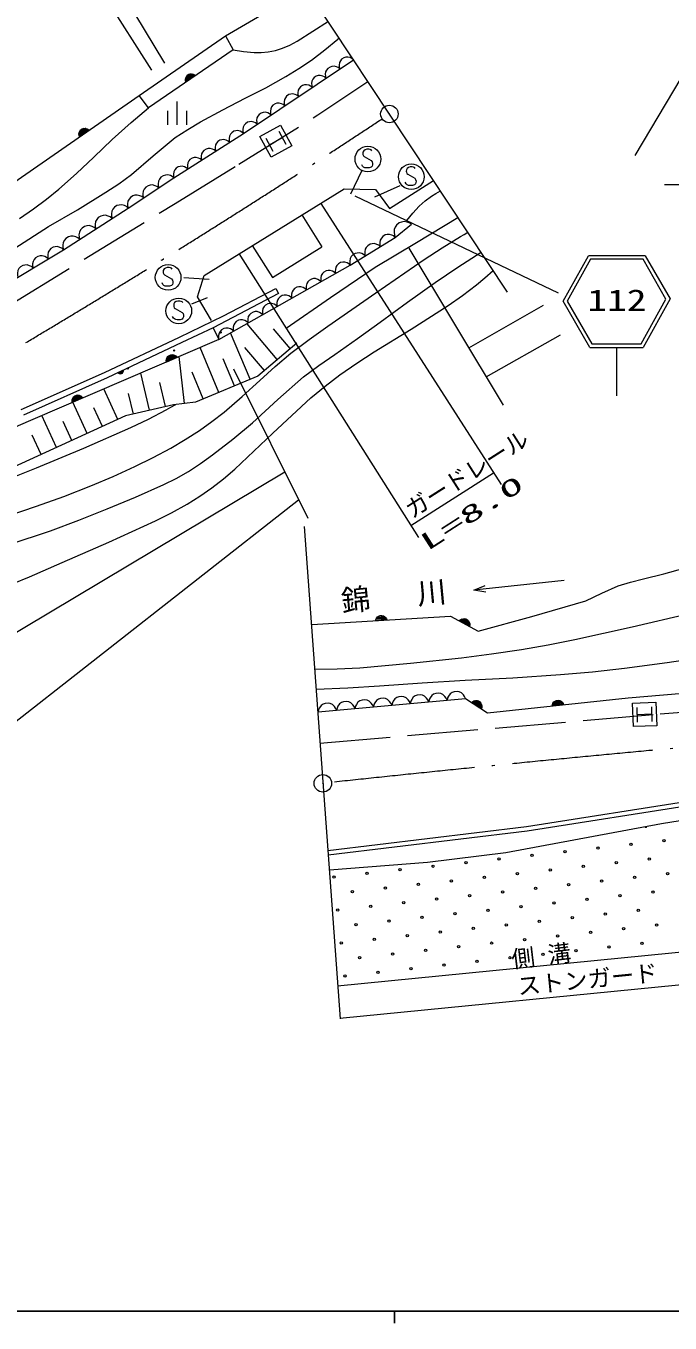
# Model space of a CAD drawing. Units: millimetres, scale not verified. Extents: x 65164 to 705164, y -267 to 359733.
# Drawn here: x 361766 to 416654, y 183733 to 294359 of the extents above; entities that cross this region are included whole.
import ezdxf
from ezdxf.enums import TextEntityAlignment as Align

# ---------------------------------------------------------------- set-up
doc = ezdxf.new("R2010")
doc.units = ezdxf.units.MM
doc.header["$LTSCALE"] = 1000
doc.linetypes.add('DASHED', pattern=[7.5, 6, -1.5])
doc.linetypes.add('LONG_DASHED_DOTTED', pattern=[15.25, 12, -1.5, 0.25, -1.5])
for name, color, linetype, lineweight in [('M-TTL-BAND', 7, 'Continuous', 25), ('S-BGD', 7, 'Continuous', 13), ('S-BGD-CRST', 4, 'Continuous', 13), ('S-BGD-HTXT', 6, 'Continuous', 13), ('S-BMK', 2, 'LONG_DASHED_DOTTED', 13)]:
    doc.layers.add(name, color=color, linetype=linetype, lineweight=lineweight)
doc.styles.add('ＭＳ ゴシック', font='')
doc.styles.get('ＭＳ ゴシック').set_extended_font_data('MS Gothic')

# ---------------------------------------------------------------- blocks, each defined once
blk = doc.blocks.new('BUHIN1')
at = {"color": 7, "linetype": 'Continuous', "lineweight": 13}
blk.add_lwpolyline([(785, 72), (710, 247), (602, 391), (433, 550), (252, 629), (62, 671), (-182, 649), (-361, 573), (-525, 463), (-663, 276), (-739, 115), (-785, -72)], dxfattribs=at)
blk = doc.blocks.new('BUHIN36')
at = {"color": 7, "linetype": 'Continuous', "lineweight": 13}
for p, q in [((364, 292), (-463, -63)), ((-461, -130), (412, 245)), ((-453, 10), (303, 334)), ((237, 374), (-432, 87)), ((-401, 168), (155, 407)), ((22, 418), (-320, 271))]:
    blk.add_line(p, q, dxfattribs=at)
blk.add_lwpolyline([(-459, -197), (-468, -76), (-454, 36), (-408, 176), (-330, 275), (-237, 355), (-95, 417), (28, 428), (153, 417), (286, 354), (380, 288), (459, 197)], close=True, dxfattribs=at)
blk = doc.blocks.new('BUHIN49')
at = {"color": 7, "linetype": 'Continuous', "lineweight": 13}
for p, q in [((-446, -81), (230, 388)), ((298, 359), (-441, -154)), ((157, 413), (-440, -1)), ((-427, 84), (70, 429)), ((-426, -219), (355, 322)), ((-62, 414), (-368, 201))]:
    blk.add_line(p, q, dxfattribs=at)
blk.add_lwpolyline([(-411, -285), (-443, -168), (-452, -55), (-434, 91), (-378, 203), (-303, 301), (-176, 389), (-58, 425), (67, 439), (210, 404), (314, 358), (411, 285)], close=True, dxfattribs=at)
blk = doc.blocks.new('BUHIN84')
at = {"color": 2, "linetype": 'Continuous', "lineweight": 13}
for radius in [746, 22.5]:
    blk.add_circle((0, 0), radius, dxfattribs=at)
blk = doc.blocks.new('BUHIN91')
at = {"color": 7, "linetype": 'Continuous', "lineweight": 13}
blk.add_lwpolyline([(622, 352), (494, 468), (351, 548), (152, 616), (-27, 613), (-199, 577), (-392, 468), (-512, 339), (-606, 187), (-650, -19), (-653, -181), (-622, -352)], dxfattribs=at)
blk = doc.blocks.new('BUHIN92')
at = {"color": 7, "linetype": 'Continuous', "lineweight": 13}
blk.add_lwpolyline([(640, 396), (501, 513), (347, 590), (135, 654), (-53, 644), (-233, 599), (-431, 476), (-552, 335), (-645, 171), (-683, -47), (-679, -217), (-640, -396)], dxfattribs=at)
blk = doc.blocks.new('BUHIN119')
at = {"color": 7, "linetype": 'Continuous', "lineweight": 13}
blk.add_lwpolyline([(647, 391), (509, 510), (355, 590), (143, 656), (-47, 647), (-228, 604), (-429, 483), (-551, 343), (-647, 179), (-687, -40), (-685, -211), (-647, -391)], dxfattribs=at)
blk = doc.blocks.new('BUHIN120')
at = {"color": 7, "linetype": 'Continuous', "lineweight": 13}
blk.add_lwpolyline([(690, 444), (536, 570), (367, 651), (134, 716), (-71, 701), (-266, 649), (-480, 511), (-609, 355), (-708, 174), (-744, -64), (-737, -250), (-690, -444)], dxfattribs=at)
blk = doc.blocks.new('BUHIN121')
at = {"color": 7, "linetype": 'Continuous', "lineweight": 13}
blk.add_lwpolyline([(650, 428), (503, 545), (342, 621), (121, 680), (-74, 664), (-259, 613), (-460, 480), (-581, 331), (-673, 158), (-705, -68), (-697, -244), (-650, -428)], dxfattribs=at)
blk = doc.blocks.new('BUHIN122')
at = {"color": 7, "linetype": 'Continuous', "lineweight": 13}
blk.add_lwpolyline([(592, 380), (460, 488), (315, 557), (116, 614), (-60, 601), (-227, 556), (-411, 439), (-522, 305), (-606, 150), (-638, -54), (-632, -213), (-592, -380)], dxfattribs=at)
blk = doc.blocks.new('BUHIN123')
at = {"color": 7, "linetype": 'Continuous', "lineweight": 13}
blk.add_lwpolyline([(586, 393), (452, 498), (305, 565), (104, 617), (-72, 601), (-239, 553), (-421, 431), (-529, 295), (-611, 138), (-639, -67), (-629, -227), (-586, -393)], dxfattribs=at)
blk = doc.blocks.new('BUHIN11')
at = {"color": 7, "linetype": 'Continuous', "lineweight": 13}
for p, q in [((-800, 205), (-800, -995)), ((0, 1000), (0, -1000)), ((800, 205), (800, -995))]:
    blk.add_line(p, q, dxfattribs=at)
blk = doc.blocks.new('BUHIN137')
at = {"color": 7, "linetype": 'Continuous', "lineweight": 13}
blk.add_lwpolyline([(341, 710), (280, 776), (198, 814), (82, 836), (-88, 836), (-231, 798), (-352, 715), (-424, 594), (-429, 468), (-424, 385), (-380, 275), (-302, 214), (297, -132), (363, -231), (407, -368), (396, -500), (358, -605), (280, -704), (110, -754), (-143, -754), (-253, -737), (-358, -688), (-446, -605), (-522, -478)], dxfattribs=at)
blk.add_circle((0, 0), 1094, dxfattribs=at)

msp = doc.modelspace()

# ---------------------------------------------------------------- linework, layer by layer
at = {"layer": 'M-TTL-BAND'}
for p, q in [((65164, 184733), (604164, 184733)), ((393164, 184733), (393164, 183733))]:
    msp.add_line(p, q, dxfattribs=at)
at = {"layer": 'S-BGD'}
for p, q in [((378769, 293508), (385658, 297552)), ((371405, 288434), (378769, 293508)), ((378769, 293508), (379417, 292326)), ((379417, 292326), (372206, 287365)), ((380301, 285198), (389675, 291482)), ((375366, 289766), (376043, 290232)), ((376112, 290203), (375370, 289693)), ((375971, 290258), (375371, 289846)), ((375385, 289931), (375884, 290274)), ((375385, 289628), (376168, 290166)), ((375752, 290259), (375445, 290048)), ((352708, 275460), (371405, 288434)), ((372206, 287365), (371405, 288434)), ((374380, 281399), (380301, 285198)), ((382216, 284778), (382817, 283682)), ((382516, 284230), (383612, 284832)), ((383311, 285380), (383913, 284284)), ((370478, 278832), (374380, 281399)), ((390390, 282029), (389422, 280020)), ((392757, 278803), (396491, 281185)), ((376954, 273073), (388873, 280480)), ((388873, 280480), (391555, 280419)), ((391506, 279797), (393664, 280764)), ((391555, 280419), (392757, 278803)), ((364957, 275277), (370478, 278832)), ((389794, 279871), (407133, 271611)), ((385279, 278246), (386988, 275517)), ((393242, 276327), (394617, 277452)), ((381055, 275621), (382764, 272893)), ((382764, 272893), (386988, 275517)), ((389405, 273953), (393242, 276327)), ((357193, 270587), (364957, 275277)), ((407549, 270879), (409701, 274756)), ((409878, 274456), (407893, 270882)), ((414525, 274756), (409701, 274756)), ((414352, 274456), (409878, 274456)), ((416308, 271071), (414352, 274456)), ((414525, 274756), (416652, 271074)), ((378210, 267620), (389405, 273953)), ((377367, 272727), (375209, 272876)), ((376375, 271244), (376954, 273073)), ((377218, 271165), (375878, 270644)), ((377564, 269232), (376375, 271244)), ((383298, 271538), (377723, 268613)), ((378594, 269634), (383066, 271980)), ((383066, 271980), (383298, 271538)), ((414182, 267243), (416308, 271071)), ((416652, 271074), (414358, 266943)), ((409823, 266943), (407549, 270879)), ((407893, 270882), (409997, 267243)), ((374843, 267814), (378594, 269634)), ((383186, 265901), (380609, 268951)), ((368463, 264804), (374843, 267814)), ((377723, 268613), (375059, 267363)), ((377723, 268613), (378210, 267620)), ((380862, 264220), (379209, 268174)), ((384293, 266836), (382857, 268535)), ((378210, 267620), (362143, 260720)), ((375059, 267363), (368672, 264349)), ((378204, 263109), (376606, 266931)), ((382080, 264965), (380422, 266927)), ((384846, 267304), (381526, 264498)), ((409823, 266943), (414358, 266943)), ((409997, 267243), (414182, 267243)), ((412091, 266943), (412091, 262820)), ((375274, 262167), (374809, 266160)), ((379533, 263664), (378571, 265966)), ((361348, 261637), (368463, 264804)), ((370056, 264975), (369627, 264770)), ((369652, 264747), (370058, 264941)), ((370055, 264905), (369684, 264728)), ((369717, 264709), (370046, 264866)), ((370032, 264825), (369759, 264695)), ((369826, 264692), (369994, 264772)), ((372289, 261578), (371545, 264758)), ((376875, 262553), (375919, 264839)), ((381526, 264498), (376210, 262276)), ((368672, 264349), (361547, 261178)), ((369587, 260801), (368397, 263406)), ((373654, 261898), (373173, 263951)), ((366973, 259607), (365756, 262272)), ((370923, 261259), (370511, 263021)), ((376210, 262276), (374337, 262058)), ((370241, 261099), (357168, 255129)), ((364358, 258413), (363114, 261137)), ((368280, 260204), (367558, 261785)), ((374337, 262058), (370241, 261099)), ((362143, 260720), (352631, 256572)), ((365665, 259010), (364927, 260627)), ((363051, 257816), (362297, 259467)), ((407629, 247065), (399945, 246247)), ((386126, 243301), (397957, 244011)), ((391563, 243690), (392512, 243747)), ((392483, 243808), (391584, 243754)), ((391618, 243818), (392439, 243868)), ((392391, 243927), (391664, 243884)), ((391720, 243950), (392324, 243986)), ((392203, 244041), (391832, 244019)), ((397957, 244011), (400292, 242742)), ((398737, 243658), (399572, 243205)), ((399580, 243272), (398789, 243701)), ((398852, 243738), (399574, 243346)), ((399565, 243422), (398925, 243769)), ((399008, 243796), (399539, 243507)), ((399466, 243618), (399139, 243796)), ((413088, 237055), (429384, 238477)), ((386659, 235859), (399226, 237004)), ((399226, 237004), (401105, 235786)), ((400611, 236255), (399856, 236745)), ((399921, 236777), (400611, 236329)), ((400608, 236406), (399997, 236802)), ((400082, 236822), (400589, 236493)), ((400525, 236609), (400212, 236812)), ((401105, 235786), (413088, 237055)), ((406763, 236699), (407364, 236763)), ((407241, 236813), (406870, 236774)), ((399801, 236706), (400598, 236189)), ((406617, 236432), (407562, 236533)), ((407531, 236592), (406636, 236497)), ((406666, 236563), (407484, 236650)), ((407433, 236707), (406710, 236631)), ((413888, 234989), (413840, 236238)), ((415113, 235661), (413864, 235613)), ((415137, 235037), (415089, 236286)), ((404435, 226071), (418890, 228357)), ((418940, 227960), (404491, 225675)), ((415929, 226325), (421284, 227211)), ((387486, 224036), (404435, 226071)), ((402649, 223876), (415929, 226325)), ((404491, 225675), (387515, 223637)), ((395979, 223049), (402649, 223876)), ((387626, 222400), (395979, 223049))]:
    msp.add_line(p, q, dxfattribs=at)
at = {"layer": 'S-BGD', "linetype": 'DASHED'}
for p, q in [((386635, 286776), (390914, 289611)), ((379895, 282557), (386635, 286776)), ((374492, 279224), (379895, 282557)), ((360349, 270534), (374492, 279224)), ((386820, 233193), (415803, 235681)), ((415803, 235681), (428878, 236710))]:
    msp.add_line(p, q, dxfattribs=at)
at = {"layer": 'S-BGD'}
for points in [[(379417, 292326), (380308, 292174), (381211, 292082), (381811, 292085), (382420, 292148), (383020, 292271), (383614, 292454), (384258, 292728), (384876, 293056), (386226, 293900), (387551, 294770)], [(360820, 275413), (363692, 277262), (366148, 278688), (368581, 280170), (369679, 280902), (370750, 281690), (372604, 283286), (374494, 284833), (375557, 285528), (376653, 286172), (378541, 287211), (380457, 288198), (382195, 289093), (383907, 290042), (385014, 290721), (386088, 291451), (387228, 292324), (388331, 293244), (388384, 293290), (388445, 293342)], [(361204, 277937), (362411, 278754), (363514, 279578), (364581, 280450), (366082, 281786), (367551, 283173), (369115, 284663), (370725, 286114), (371463, 286742), (372206, 287365)], [(394216, 277765), (394722, 278401), (395268, 278991), (395774, 279432), (396320, 279828), (396690, 280065), (397079, 280296)], [(383932, 268574), (387708, 271207), (391522, 273793), (395056, 275904), (398577, 278033)], [(394617, 277452), (394436, 277568), (394244, 277634), (393986, 277676), (393767, 277634), (393564, 277554), (393351, 277379), (393231, 277196), (393148, 276990), (393137, 276729), (393168, 276530), (393242, 276327)], [(360237, 252586), (362664, 253400), (364986, 254236), (367287, 255128), (369183, 255928), (371054, 256782), (372595, 257541), (374116, 258358), (375346, 259082), (376545, 259857), (377610, 260614), (378646, 261426), (380181, 262746), (381686, 264119), (382998, 265302), (384348, 266440), (385894, 267624), (387485, 268767), (391587, 271606), (395690, 274443), (397228, 275446), (398799, 276398), (399109, 276579), (399421, 276759)], [(360335, 250129), (363849, 251309), (366273, 252207), (368685, 253166), (371105, 254172), (373512, 255238), (374573, 255771), (375605, 256356), (376650, 257035), (377671, 257772), (379397, 259122), (381082, 260518), (383238, 262499), (385429, 264432), (386730, 265408), (388077, 266344), (390028, 267692), (391951, 269094), (394278, 270805), (396646, 272472), (398584, 273776), (400547, 275057)], [(359258, 246231), (362053, 247377), (364841, 248585), (368837, 250334), (372819, 252143), (374175, 252835), (375506, 253583), (376570, 254245), (377608, 254962), (378607, 255734), (379579, 256561), (382801, 259626), (386055, 262639), (387270, 263643), (388524, 264600), (389963, 265612), (391438, 266575), (394602, 268512), (397740, 270504), (398964, 271372), (400158, 272293), (400872, 272884), (401581, 273496)], [(347010, 251342), (349843, 252123), (352661, 252961), (354970, 253719), (357269, 254538), (359973, 255579), (362654, 256676), (366695, 258360), (370712, 260099), (372220, 260832), (373707, 261622), (374117, 261848), (374535, 262081)], [(386363, 239489), (388292, 239526), (390217, 239623), (394545, 240019), (398878, 240476), (401436, 240796), (403986, 241176), (406270, 241571), (408553, 242027), (413417, 243125), (418285, 244260), (422180, 245211), (426061, 246220), (429638, 247229), (433208, 248298), (434984, 248869), (436752, 249500), (437563, 249812), (438383, 250133)], [(400292, 242742), (404887, 244007), (409472, 245333), (410839, 245996), (412227, 246602), (413296, 246930), (414386, 247202), (416129, 247634), (417860, 248125), (418672, 248369), (419493, 248620)], [(400970, 246067), (399945, 246247), (400909, 246636)], [(386486, 237789), (389186, 237904), (391895, 238080), (395531, 238349), (399184, 238559), (403248, 238772), (407315, 239046), (410041, 239285), (412762, 239584), (416397, 240066), (420033, 240608)]]:
    msp.add_lwpolyline(points, dxfattribs=at)
for points in [[(375400, 289562), (375368, 289679), (375360, 289792), (375378, 289938), (375434, 290050), (375510, 290148), (375638, 290235), (375756, 290271), (375880, 290284), (376023, 290249), (376128, 290202), (376224, 290129)], [(382669, 283173), (381706, 284926), (383459, 285889), (384422, 284136)], [(370054, 265008), (370061, 264948), (370056, 264891), (370035, 264821), (369999, 264770), (369954, 264728), (369884, 264694), (369823, 264686), (369760, 264689), (369692, 264718), (369644, 264749), (369603, 264793)], [(391542, 243626), (391575, 243743), (391627, 243844), (391717, 243960), (391824, 244026), (391939, 244071), (392093, 244080), (392213, 244049), (392326, 243996), (392430, 243892), (392496, 243798), (392540, 243686)], [(398685, 243615), (398775, 243697), (398872, 243756), (399010, 243806), (399136, 243806), (399257, 243783), (399393, 243709), (399478, 243620), (399546, 243514), (399580, 243371), (399586, 243257), (399564, 243138)], [(399746, 236667), (399842, 236742), (399943, 236792), (400085, 236832), (400210, 236822), (400329, 236790), (400459, 236705), (400537, 236610), (400597, 236500), (400619, 236354), (400616, 236240), (400585, 236123)], [(406599, 236368), (406627, 236486), (406674, 236589), (406759, 236709), (406862, 236780), (406975, 236830), (407129, 236846), (407250, 236821), (407366, 236773), (407474, 236674), (407544, 236583), (407594, 236473)], [(415449, 236675), (415526, 234676), (413528, 234600), (413451, 236598)]]:
    msp.add_lwpolyline(points, close=True, dxfattribs=at)
for centre, radius in [((378355, 268219), 49.8), ((374403, 266677), 49.8), ((370451, 265134), 49.8), ((413326, 224552), 99.5), ((416138, 224861), 99.5), ((404892, 223625), 99.5), ((407703, 223934), 99.5), ((410515, 224243), 99.5), ((393646, 222390), 99.5), ((396457, 222699), 99.5), ((399269, 223008), 99.5), ((402080, 223316), 99.5), ((406452, 222374), 99.5), ((409264, 222683), 99.5), ((412075, 222992), 99.5), ((414887, 223301), 99.5), ((388023, 221772), 99.5), ((390834, 222081), 99.5), ((398018, 221447), 99.5), ((400829, 221756), 99.5), ((403641, 222065), 99.5), ((410824, 221432), 99.5), ((413635, 221741), 99.5), ((416447, 222050), 99.5), ((389583, 220520), 99.5), ((392395, 220829), 99.5), ((395206, 221138), 99.5), ((399578, 220196), 99.5), ((402389, 220505), 99.5), ((405201, 220814), 99.5), ((408012, 221123), 99.5), ((412384, 220181), 99.5), ((415196, 220490), 99.5), ((388332, 218960), 99.5), ((391143, 219269), 99.5), ((393955, 219578), 99.5), ((396766, 219887), 99.5), ((401138, 218945), 99.5), ((403950, 219254), 99.5), ((406761, 219563), 99.5), ((409573, 219872), 99.5), ((392703, 218018), 99.5), ((395515, 218327), 99.5), ((398327, 218636), 99.5), ((405510, 218002), 99.5), ((408321, 218311), 99.5), ((411133, 218620), 99.5), ((413944, 218929), 99.5), ((389892, 217709), 99.5), ((394264, 216767), 99.5), ((397075, 217076), 99.5), ((399887, 217385), 99.5), ((402698, 217693), 99.5), ((407070, 216751), 99.5), ((409881, 217060), 99.5), ((412693, 217369), 99.5), ((415504, 217678), 99.5), ((388641, 216149), 99.5), ((391452, 216458), 99.5), ((398635, 215824), 99.5), ((401447, 216133), 99.5), ((404258, 216442), 99.5), ((411442, 215809), 99.5), ((414253, 216118), 99.5), ((390201, 214897), 99.5), ((393012, 215206), 99.5), ((395824, 215515), 99.5), ((400196, 214573), 99.5), ((403007, 214882), 99.5), ((405819, 215191), 99.5), ((408630, 215500), 99.5), ((391761, 213646), 99.5), ((394573, 213955), 99.5), ((397384, 214264), 99.5), ((388950, 213337), 99.5)]:
    msp.add_circle(centre, radius, dxfattribs=at)
msp.add_arc((414578, 226113), 99.5, 218.68959, 341.73105, dxfattribs=at)
at = {"layer": 'S-BGD-CRST'}
msp.add_line((413691, 283297), (418948, 292145), dxfattribs=at)
at = {"layer": 'S-BGD-HTXT'}
for p, q in [((362266, 309849), (373583, 291192)), ((360754, 309024), (372469, 290585)), ((402801, 271652), (378013, 309102)), ((416177, 280847), (463938, 280847)), ((386892, 279202), (402268, 255242)), ((379897, 274960), (395208, 250729)), ((394408, 275406), (402445, 262011)), ((399513, 266899), (405871, 270532)), ((400998, 264422), (407314, 268007)), ((379450, 265118), (385776, 252392)), ((355533, 239429), (383816, 256335)), ((394563, 251750), (401616, 256258)), ((353121, 228954), (384998, 253957)), ((385478, 251657), (388529, 209686)), ((448017, 218376), (388327, 212473)), ((388526, 209730), (448251, 215636))]:
    msp.add_line(p, q, dxfattribs=at)
at = {"layer": 'S-BMK'}
for centre, radius, start, end in [((-18584, 905894), 743234, 300.78041, 303.54437), ((592567, -1677928), 1918727, 94.39438, 96.12582)]:
    msp.add_arc(centre, radius, start, end, dxfattribs=at)

# ---------------------------------------------------------------- block references
at = {"layer": 'S-BGD'}
for name, p in [('BUHIN123', (389089, 291090)), ('BUHIN123', (386746, 289519)), ('BUHIN123', (387917, 290304)), ('BUHIN123', (385574, 288733)), ('BUHIN11', (374637, 286921)), ('BUHIN123', (383231, 287162)), ('BUHIN123', (384402, 287947)), ('BUHIN123', (382059, 286376)), ('BUHIN49', (366730, 285190)), ('BUHIN122', (379709, 284818)), ('BUHIN123', (380887, 285591)), ('BUHIN122', (378525, 284058)), ('BUHIN122', (377341, 283298)), ('BUHIN137', (390901, 283006)), ('BUHIN122', (374972, 281779)), ('BUHIN122', (376156, 282539)), ('BUHIN137', (394607, 281500)), ('BUHIN121', (373730, 280971)), ('BUHIN121', (371128, 279260)), ('BUHIN121', (372429, 280115)), ('BUHIN120', (369788, 278387)), ('BUHIN120', (368408, 277499)), ('BUHIN120', (367028, 276610)), ('BUHIN92', (392603, 275932)), ('BUHIN119', (364310, 274886)), ('BUHIN120', (365647, 275721)), ('BUHIN92', (391324, 275140)), ('BUHIN119', (363016, 274104)), ('BUHIN92', (390044, 274349)), ('BUHIN119', (361722, 273323)), ('BUHIN137', (373884, 272916)), ('BUHIN91', (387539, 272898)), ('BUHIN91', (388783, 273602)), ('BUHIN91', (386295, 272194)), ('BUHIN137', (374788, 270055)), ('BUHIN91', (383808, 270787)), ('BUHIN91', (385051, 271491)), ('BUHIN91', (381320, 269379)), ('BUHIN91', (382564, 270083)), ('BUHIN91', (380076, 268676)), ('BUHIN91', (378832, 267972)), ('BUHIN36', (374193, 265895)), ('BUHIN36', (366160, 262445)), ('BUHIN1', (389015, 236074)), ('BUHIN1', (390586, 236217)), ('BUHIN1', (392157, 236360)), ('BUHIN1', (393728, 236503)), ('BUHIN1', (395299, 236646)), ('BUHIN1', (396870, 236790)), ('BUHIN1', (398441, 236933)), ('BUHIN1', (387444, 235930))]:
    msp.add_blockref(name, p, dxfattribs=at)
at = {"layer": 'S-BMK'}
for p in [(392739, 286854), (387070, 229763)]:
    msp.add_blockref('BUHIN84', p, dxfattribs=at)

# ---------------------------------------------------------------- texts
at = {"layer": 'S-BGD', "style": 'ＭＳ ゴシック', "width": 1.35}
msp.add_text('112', height=1833, dxfattribs=at).set_placement((409603, 269510), align=Align.BOTTOM_LEFT)
at = {"layer": 'S-BGD', "insert": (388726, 244178), "char_height": 1833, "attachment_point": 7, "rotation": 5.4, "style": 'ＭＳ ゴシック'}
msp.add_mtext('\\T2.6;錦川', dxfattribs=at)
at = {"layer": 'S-BGD-HTXT', "style": 'ＭＳ ゴシック'}
for s, rotation, p in [('ガードレール', 32.5, (394907, 251948)), ('ストンガード', 5.7, (403768, 211284))]:
    msp.add_text(s, height=1466, rotation=rotation, dxfattribs=at).set_placement(p, align=Align.BOTTOM_LEFT)
at = {"layer": 'S-BGD-HTXT', "style": 'ＭＳ ゴシック', "width": 2}
msp.add_text('L=8.0', height=1466, rotation=32.7, dxfattribs=at).set_placement((396184, 249148), align=Align.BOTTOM_LEFT)
at = {"layer": 'S-BGD-HTXT', "insert": (403252, 213858), "char_height": 1466, "attachment_point": 7, "rotation": 6.8, "style": 'ＭＳ ゴシック'}
msp.add_mtext('\\T1.55;側溝', dxfattribs=at)

doc.saveas('drawing.dxf')
